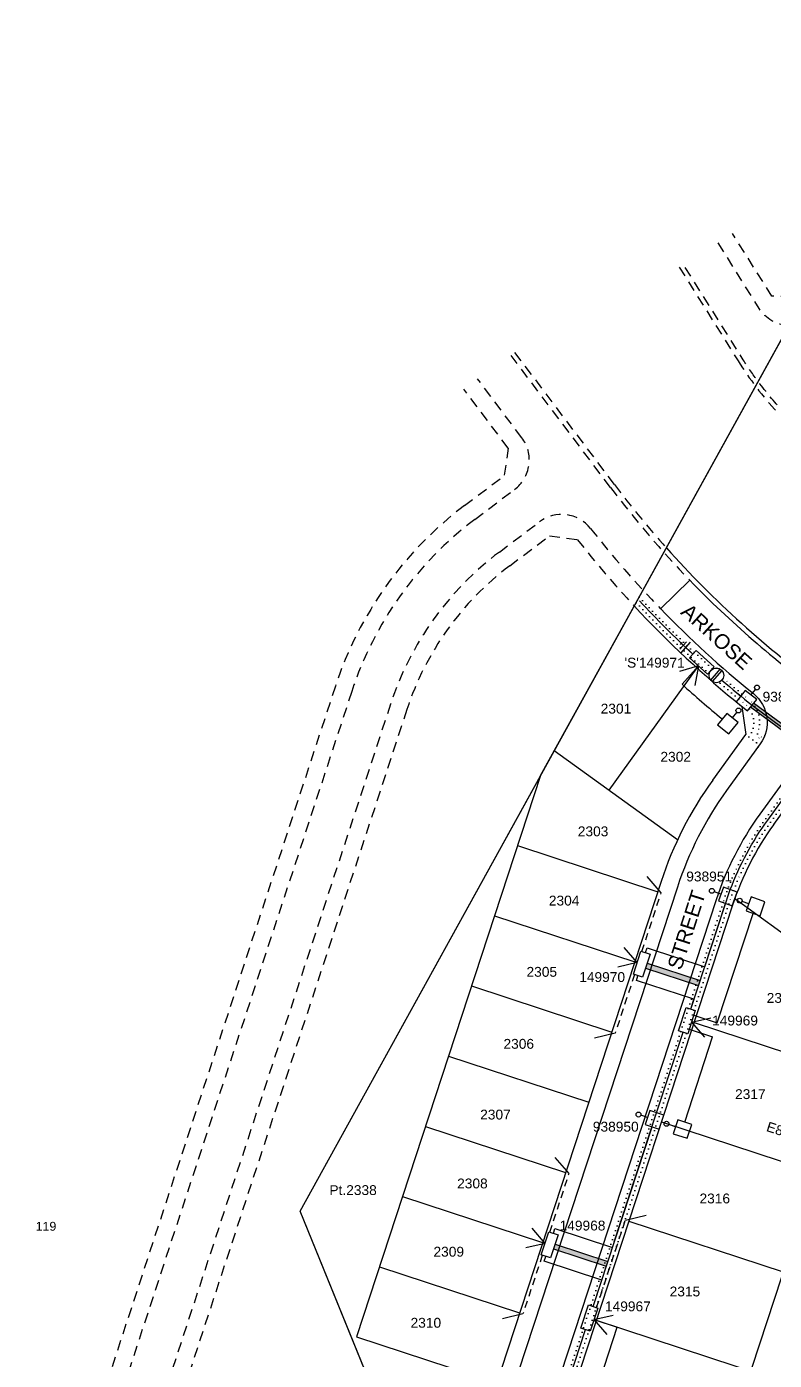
# Model space of a CAD drawing. Header units: metres. Extents: x 305809 to 306184, y 6275996 to 6276634.
# Drawn here: x 305833.6 to 305985.6, y 6276142.2 to 6276413.2 of the extents above; entities that cross this region are included whole.
import ezdxf
from ezdxf.enums import TextEntityAlignment as Align

# ---------------------------------------------------------------- set-up
doc = ezdxf.new("R2010")
doc.units = ezdxf.units.M
doc.header["$LTSCALE"] = 0.7
for name, pattern in [('A', [0]), ('Cable Exist OH', [1, 1, 0]), ('CENTERX2', [101.6, 63.5, -12.7, 12.7, -12.7]), ('Dash', [5, 3, -2]), ('DOT', [6.35, 0, -6.35])]:
    doc.linetypes.add(name, pattern=pattern)
doc.layers.get('0').update_dxf_attribs({"color": 6})
for name, color, linetype in [('_User Miscellaneous11', 7, 'Continuous'), ('_User Miscellaneous3', 11, 'Continuous'), ('_User Miscellaneous4', 7, 'Continuous'), ('_User Miscellaneous7', 150, 'Continuous'), ('_User Miscellaneous8', 7, 'Continuous'), ('_User Miscellaneous9', 8, 'Continuous'), ('Cadastre Developer_SP_NEW', 4, 'Continuous'), ('Cadastre Land Parcels_SP_EXT', 4, 'Continuous'), ('Cadastre Roads_SP_EXT', 8, 'Continuous'), ('Cadastre Roads_SP_NEW', 8, 'Continuous'), ('Duct_SP_NEW', 2, 'Continuous'), ('Equip_HV_NEW', 1, 'Continuous'), ('Equip_LV_NEW', 5, 'Continuous'), ('Mains_LV_NEW_R6', 2, 'Continuous'), ('Mains_LV_NEW_T84', 2, 'Continuous'), ('Services_SP_NEW_UG', 2, 'Continuous'), ('SupportsUG_SP_LV_NEW', 2, 'Continuous'), ('SupportsUG_SP_LV_SL_NEW', 2, 'Continuous'), ('Trench_SP_NEW', 2, 'Continuous')]:
    doc.layers.add(name, color=color, linetype=linetype)
doc.layers.add('_User Miscellaneous5', color=7, linetype='Continuous', lineweight=35)
doc.layers.add('_User Notes', color=7, linetype='Continuous', plot=False)
doc.styles.add('ARIAL', font='arial.ttf', dxfattribs={"height": 2})
doc.styles.add('ARIAL 3.0', font='arial.ttf', dxfattribs={"height": 3})
doc.styles.add('POLE_LABEL', font='arial.ttf')
doc.styles.add('SL_LABEL', font='arial.ttf')
doc.styles.get("Standard").update_dxf_attribs({"font": 'arial.ttf'})
doc.styles.add('style1', font='iso3098b.shx')
doc.styles.add('SWG_LABEL', font='arial.ttf')
doc.styles.add('SWITCH_LABEL', font='arial.ttf', dxfattribs={"height": 2.5})
doc.linetypes.add('Cable New UG', pattern='A,8,-1,["x",style1,S=3.5,R=0,X=0.35,Y=-1],-3.5', length=12.5)
doc.linetypes.add('Cable Z', pattern='A,8,-1,["Z",Standard,S=2.5,R=0,X=0.35,Y=-1.25],-3.5', length=12.5)
doc.linetypes.add('IE Trench HV', pattern='A,8,-2,["/",style1,S=2.5,R=0,X=0.1,Y=-1],-4.5', length=14.5)

# ---------------------------------------------------------------- blocks, each defined once
blk = doc.blocks.new('*U34')
at = {"layer": '_User Miscellaneous7', "lineweight": -3}
blk.add_lwpolyline([(0, -3.03), (0, -1.58)], dxfattribs=at)
blk.add_lwpolyline([(-1.49, -6), (1.49, -6), (1.49, -3.03), (-1.49, -3.03)], close=True, dxfattribs=at)
blk.add_circle((0, -1.08), 0.5, dxfattribs=at)
at = {"layer": '_User Miscellaneous8', "color": 2, "lineweight": -3}
blk.add_lwpolyline([(-1.49, 0), (1.49, 0), (1.49, 2.97), (-1.49, 2.97)], close=True, dxfattribs=at)
at = {"style": 'POLE_LABEL', "flags": 9}
blk.add_attdef('STRUCTURE_PLANT_NUMBER', text='', height=0.2, dxfattribs=at).set_placement((1.64, 1.73), align=Align.MIDDLE_LEFT)
for tag, flags, p in [('STREET_CODE', 9, (1.64, 1.49)), ('OWNED_BY', 9, (1.64, 1.09)), ('OPERATED_BY', 9, (1.64, 0.89)), ('STATE', 9, (1.64, 0.49)), ('COLUMN_TYPE', 9, (1.64, 1.29)), ('MAINTAINED_BY', 9, (1.64, 0.69)), ('USAGE', 9, (1.64, 0.29)), ('LEGEND', 9, (1.64, 0.09)), ('SUBURB', 9, (1.64, -0.31)), ('STREETNAME', 9, (1.64, -0.51)), ('Z', 1, (1.64, -1.31)), ('PARENT', 9, (1.64, -0.11)), ('LOCATION', 9, (1.64, -0.71)), ('NOTES', 9, (1.64, -0.91)), ('LABEL_ALIGNMENT', 9, (1.64, -1.11))]:
    blk.add_attdef(tag, text='', height=0.2, dxfattribs=dict(flags=flags)).set_placement(p, align=Align.MIDDLE_LEFT)
at = {"layer": '_User Miscellaneous5', "style": 'ARIAL', "flags": 8}
blk.add_attdef('ASSET_NUM', text='', height=2, dxfattribs=at).set_placement((2, 3.49), align=Align.MIDDLE_LEFT)
blk = doc.blocks.new('*U43')
at = {"layer": '_User Miscellaneous8', "color": 2}
blk.add_line((0, 0), (0, 1.45), dxfattribs=at)
blk.add_circle((0, 1.95), 0.5, dxfattribs=at)
for tag, p, flags in [('Z', (0, 0), 1), ('OPERATED_BY', (0, -9.61), 9)]:
    blk.add_attdef(tag, p, '', height=0.2, dxfattribs=dict(flags=flags))
at = {"style": 'SL_LABEL', "flags": 9}
blk.add_attdef('STREET_CODE', text='', height=0.2, dxfattribs=at).set_placement((0, -0.2), align=Align.MIDDLE_LEFT)
at = {"flags": 9}
for tag, p in [('CONSTRUCTED_VOLTAGE', (0, -0.4)), ('CONTROL_TYPE', (0, -0.6)), ('OPERATING_VOLTAGE', (0, -1.4)), ('ORIENTATION', (0, -1.6)), ('OWNED_BY', (0, -1.8)), ('STATE', (0, -2)), ('CEXIST', (0, -2.4)), ('CNEW', (0, -2.6)), ('CNUMBER', (0, -2.8)), ('LANTERN_PURPOSE', (0, -0.8)), ('LANTERN_TYPE', (0, -1)), ('NO_PHASES', (0, -1.2)), ('USAGE', (0, -2.2)), ('CREMOVE', (0, -3)), ('CREPLACE', (0, -3.2)), ('LKINGHEIGHT', (0, -3.4)), ('LBRACKET', (0, -3.6)), ('LBRACKETVOCAB', (0, -3.8)), ('LCATEGORY', (0, -4)), ('LCHARGE1', (0, -4.2)), ('LCHARGE1PERCENT', (0, -4.4)), ('LCHARGE2', (0, -4.6)), ('LCHARGE2PERCENT', (0, -4.8)), ('LCHARGE3', (0, -5)), ('LCHARGE3PERCENT', (0, -5.2)), ('LEXIST', (0, -5.4)), ('LLAMP', (0, -5.6)), ('LLAMPVOCAB', (0, -5.8)), ('LMAST', (0, -6)), ('LMASTVOCAB', (0, -6.2)), ('LNEW', (0, -6.4)), ('LANTNUMBER', (0, -6.6)), ('LOUTREACH', (0, -7)), ('LOUTREACHVOCAB', (0, -7.2)), ('LRATECODE', (0, -7.4)), ('LREMOVE', (0, -7.6)), ('LREPLACE', (0, -7.8)), ('LTYPE', (0, -8)), ('LTYPEVOCAB', (0, -8.2)), ('SUBURB', (0, -8.6)), ('STREETNAME', (0, -8.8)), ('LEGEND', (0, -8.4)), ('LOCATION', (0, -9)), ('NOTES', (0, -9.2)), ('MAINTAINED_BY', (0, -9.86))]:
    blk.add_attdef(tag, text='', height=0.2, dxfattribs=at).set_placement(p, align=Align.MIDDLE_LEFT)
at = {"layer": '_User Notes', "style": 'SL_LABEL', "flags": 8}
blk.add_attdef('ASSET_NUM', text='', height=2.5, dxfattribs=at).set_placement((2, 2), align=Align.MIDDLE_LEFT)
at = {"layer": '_User Notes', "flags": 8}
blk.add_attdef('LNUMBER', text='', height=2.5, dxfattribs=at).set_placement((1.2, -2.8), align=Align.MIDDLE_LEFT)
blk = doc.blocks.new('*U33')
at = {"lineweight": -3}
blk.add_lwpolyline([(-2.48, 2.49), (2.47, 2.49), (2.47, 0.51), (-2.48, 0.51)], close=True, dxfattribs=at)
for tag, flags, p in [('STREET_CODE', 9, (1.5, 3.5)), ('OWNED_BY', 9, (1.5, 3.3)), ('OPERATED_BY', 9, (1.5, 3.1)), ('STATE', 9, (1.5, 2.7)), ('MAINTAINED_BY', 9, (1.5, 2.9)), ('SUPPORT_TYPE', 9, (1.5, 2.5)), ('SUBURB', 9, (1.5, 1.7)), ('STREETNAME', 9, (1.5, 1.5)), ('Z', 1, (1.5, 0.9)), ('USAGE', 9, (1.5, 2.3)), ('LEGEND', 9, (1.5, 2.1)), ('PARENT', 9, (1.5, 1.9)), ('LOCATION', 9, (1.5, 1.3)), ('NOTES', 9, (1.5, 1.1))]:
    blk.add_attdef(tag, text='', height=0.2, dxfattribs=dict(flags=flags)).set_placement(p, align=Align.MIDDLE_LEFT)
at = {"layer": '_User Miscellaneous4', "style": 'ARIAL', "flags": 8}
blk.add_attdef('ASSET_NUM', text='', height=2, dxfattribs=at).set_placement((2, 5.5), align=Align.MIDDLE_LEFT)
blk = doc.blocks.new('A$C1B2C29DD')
at = {"layer": 'Services_SP_NEW_UG', "color": 2, "flags": 128}
for points in [[(0, 0), (-2.1, 3.44)], [(0, 0), (2.1, 3.44)]]:
    blk.add_lwpolyline(points, dxfattribs=at)
blk = doc.blocks.new('*U59')
at = {"layer": 'Services_SP_NEW_UG', "color": 2, "flags": 128}
blk.add_lwpolyline([(-21.2, -0.73), (-23.44, 2.96)], dxfattribs=at)
at = {"layer": 'Services_SP_NEW_UG', "color": 2, "linetype": 'Dash', "ltscale": 0.7, "flags": 128}
blk.add_lwpolyline([(-2.47, -0.75), (-21.2, -0.73)], dxfattribs=at)
blk = doc.blocks.new('*U62')
at = {"layer": 'Services_SP_NEW_UG', "color": 2, "flags": 128}
blk.add_lwpolyline([(-15.01, -0.73), (-17.25, 2.95)], dxfattribs=at)
at = {"layer": 'Services_SP_NEW_UG', "color": 2, "linetype": 'Dash', "ltscale": 0.7, "flags": 128}
blk.add_lwpolyline([(-2.47, -0.75), (-15.01, -0.73)], dxfattribs=at)
blk = doc.blocks.new('*U61')
at = {"layer": 'Services_SP_NEW_UG', "color": 2, "flags": 128}
blk.add_lwpolyline([(15.01, -0.72), (17.25, 2.97)], dxfattribs=at)
at = {"layer": 'Services_SP_NEW_UG', "color": 2, "linetype": 'Dash', "ltscale": 0.7, "flags": 128}
blk.add_lwpolyline([(2.47, -0.74), (15.01, -0.72)], dxfattribs=at)
blk = doc.blocks.new('*U63')
at = {"lineweight": -3}
blk.add_lwpolyline([(-2.48, 2.49), (2.47, 2.49), (2.47, 0.51), (-2.48, 0.51)], close=True, dxfattribs=at)
for tag, flags, p in [('STREET_CODE', 9, (1.5, 3.5)), ('OWNED_BY', 9, (1.5, 3.3)), ('OPERATED_BY', 9, (1.5, 3.1)), ('STATE', 9, (1.5, 2.7)), ('MAINTAINED_BY', 9, (1.5, 2.9)), ('SUPPORT_TYPE', 9, (1.5, 2.5)), ('SUBURB', 9, (1.5, 1.7)), ('STREETNAME', 9, (1.5, 1.5)), ('Z', 1, (1.5, 0.9)), ('USAGE', 9, (1.5, 2.3)), ('LEGEND', 9, (1.5, 2.1)), ('PARENT', 9, (1.5, 1.9)), ('LOCATION', 9, (1.5, 1.3)), ('NOTES', 9, (1.5, 1.1))]:
    blk.add_attdef(tag, text='', height=0.2, dxfattribs=dict(flags=flags)).set_placement(p, align=Align.MIDDLE_LEFT)
at = {"layer": '_User Miscellaneous4', "style": 'ARIAL', "flags": 8}
blk.add_attdef('ASSET_NUM', text='', height=2, dxfattribs=at).set_placement((2, 5.5), align=Align.MIDDLE_LEFT)
blk = doc.blocks.new('*U64')
at = {"layer": 'Services_SP_NEW_UG', "color": 2, "flags": 128}
for points in [[(0, 0), (-2.1, 3.44)], [(0, 0), (2.1, 3.44)]]:
    blk.add_lwpolyline(points, dxfattribs=at)
blk = doc.blocks.new('*U65')
at = {"layer": 'Services_SP_NEW_UG', "color": 2, "flags": 128}
blk.add_lwpolyline([(-15.01, -0.73), (-17.25, 2.95)], dxfattribs=at)
at = {"layer": 'Services_SP_NEW_UG', "color": 2, "linetype": 'Dash', "ltscale": 0.7, "flags": 128}
blk.add_lwpolyline([(-2.47, -0.75), (-15.01, -0.73)], dxfattribs=at)
blk = doc.blocks.new('*U66')
at = {"layer": 'Services_SP_NEW_UG', "color": 2, "flags": 128}
blk.add_lwpolyline([(15.01, -0.72), (17.25, 2.96)], dxfattribs=at)
at = {"layer": 'Services_SP_NEW_UG', "color": 2, "linetype": 'Dash', "ltscale": 0.7, "flags": 128}
blk.add_lwpolyline([(2.47, -0.75), (15.01, -0.72)], dxfattribs=at)
blk = doc.blocks.new('SWG_SIE_SU_NEW')
blk.add_line((5.81, 0.79), (1.59, 1.94))
at = {"linetype": 'A', "lineweight": 0}
for p, q in [((7.98, 0.35), (7.98, -0.37)), ((8.18, -0.58), (8.18, 0.56)), ((8.38, 0.66), (8.38, -0.68)), ((8.58, -0.71), (8.58, 0.69)), ((8.78, 0.66), (8.78, -0.68)), ((8.98, -0.59), (8.98, 0.56)), ((9.18, 0.35), (9.18, -0.38))]:
    blk.add_line(p, q, dxfattribs=at)
at = {"linetype": 'Dash', "ltscale": 0.5}
blk.add_lwpolyline([(3.7, 1.36), (3.7, 4.73), (7.22, 4.73)], dxfattribs=at)
for points in [[(1, 0), (0, 0)], [(6.6, -0.01), (10.1, -0.01)]]:
    blk.add_lwpolyline(points)
for points in [[(1.8, -0.8, 1), (1.8, 0.8, 1)], [(5.8, -0.81, 1), (5.8, 0.79, 1)]]:
    blk.add_lwpolyline(points, format="xyb", close=True)
at = {"linetype": 'A', "lineweight": 0}
blk.add_circle((8.58, -0.01), 0.7, dxfattribs=at)
at = {"style": 'SWG_LABEL', "flags": 8}
blk.add_attdef('ASSET_NUM', text='', height=2, rotation=179.9544, dxfattribs=at).set_placement((-2.4, 0.01), align=Align.MIDDLE_LEFT)
at = {"flags": 1}
blk.add_attdef('Z', (0, 0), '', height=0.2, dxfattribs=at)
at = {"style": 'SWITCH_LABEL', "flags": 9}
blk.add_attdef('STREET_CODE', text='', height=0.2, dxfattribs=at).set_placement((0, 0), align=Align.MIDDLE_LEFT)
at = {"flags": 9}
for tag, p in [('OPERATED_BY', (-0.01, -1.84)), ('ORIENTATION', (0, -0.2)), ('SUBURB', (0, -0.8)), ('STREETNAME', (0, -1)), ('OWNED_BY', (0, -1.62)), ('MAINTAINED_BY', (-0.01, -2.05)), ('PARENT', (0, -0.4)), ('USAGE', (0, -0.6)), ('LOCATION', (0, -1.2)), ('NOTES', (0, -1.4))]:
    blk.add_attdef(tag, text='', height=0.2, dxfattribs=at).set_placement(p, align=Align.MIDDLE_LEFT)
blk = doc.blocks.new('*U76')
blk.add_wipeout([(1.38, 0.57), (1.3, 0.74), (1.2, 0.9), (1.07, 1.04), (0.93, 1.17), (0.78, 1.27), (0.62, 1.36), (0.44, 1.43), (0.26, 1.47), (0.07, 1.49), (-0.12, 1.49), (-0.3, 1.46), (-0.48, 1.41), (-0.66, 1.34), (-0.82, 1.25), (-0.97, 1.14), (-1.1, 1.01), (-1.22, 0.86), (-1.32, 0.7), (-1.4, 0.53), (-1.45, 0.35), (-1.48, 0.16), (-1.49, -0.02), (-1.48, -0.21), (-1.44, -0.39), (-1.38, -0.57), (-1.3, -0.74), (-1.2, -0.9), (-1.07, -1.04), (-0.93, -1.17), (-0.78, -1.27), (-0.62, -1.36), (-0.44, -1.43), (-0.26, -1.47), (-0.07, -1.49), (0.12, -1.49), (0.3, -1.46), (0.48, -1.41), (0.66, -1.34), (0.82, -1.25), (0.97, -1.14), (1.1, -1.01), (1.22, -0.86), (1.32, -0.7), (1.4, -0.53), (1.45, -0.35), (1.48, -0.16), (1.49, 0.02), (1.48, 0.21), (1.44, 0.39)])
for p, q in [((-1.46, 0.34), (1.27, -0.8)), ((-1.27, 0.8), (1.46, -0.34))]:
    blk.add_line(p, q)
blk.add_circle((0, 0), 1.5)
for tag, flags, p in [('ACTUAL_STATUS', 9, (1.5, 0)), ('CONSTRUCTED_VOLTAGE', 9, (1.5, -0.2)), ('OPERATING_VOLTAGE', 9, (1.5, -0.6)), ('ORIENTATION', 9, (1.5, -0.8)), ('STATE', 9, (1.5, -1)), ('SWITCH_TYPE', 9, (1.5, -1.2)), ('OWNED_BY', 9, (1.5, -1.8)), ('OPERATED_BY', 9, (1.5, -2)), ('TYPE', 9, (1.5, -2.6)), ('Z', 1, (1.5, -2.8)), ('NO_PHASES', 9, (1.5, -0.4)), ('USAGE', 9, (1.5, -1.4)), ('NOTES', 9, (1.5, -1.6)), ('MAINTAINED_BY', 9, (1.5, -2.2)), ('NUMBER_OF_PHASES', 9, (1.5, -2.4))]:
    blk.add_attdef(tag, text='', height=0.2, dxfattribs=dict(flags=flags)).set_placement(p, align=Align.MIDDLE_LEFT)
blk = doc.blocks.new('Earth')
for p, q in [((0, -2.04), (0, 0)), ((-1.5, -2.04), (1.5, -2.04)), ((-1, -2.64), (1, -2.64)), ((-0.25, -3.24), (0.25, -3.24))]:
    blk.add_line(p, q)

msp = doc.modelspace()

# ---------------------------------------------------------------- hatches: boundary and pattern name
at = {"layer": '_User Miscellaneous11'}
h = msp.add_hatch(color=256, dxfattribs=at)
h.dxf.hatch_style = 1
h.paths.add_polyline_path([(305997.76, 6276262.39), (305998.38, 6276263.23), (305981.4, 6276275.78), (305980.78, 6276274.94)])
h = msp.add_hatch(color=256, dxfattribs=at)
h.dxf.hatch_style = 1
h.paths.add_polyline_path([(305959.76, 6276222.93), (305959.43, 6276221.94), (305970.18, 6276218.41), (305970.5, 6276219.4)])
h = msp.add_hatch(color=256, dxfattribs=at)
h.dxf.hatch_style = 1
h.paths.add_polyline_path([(305941.03, 6276165.88), (305940.7, 6276164.89), (305951.45, 6276161.37), (305951.77, 6276162.36)])

# ---------------------------------------------------------------- linework, layer by layer
at = {"layer": '_User Miscellaneous3', "color": 3, "linetype": 'DOT', "ltscale": 0.2}
for p, q in [((305980.44, 6276268.95), (305982.59, 6276267.31)), ((305982.16, 6276269.52), (305983.38, 6276268.59)), ((305983.63, 6276269.16), (305982.73, 6276269.09)), ((305982.24, 6276266.82), (305981.96, 6276267.79)), ((305983.86, 6276252.32), (305990.4, 6276261.37)), ((305984.83, 6276251.62), (305991.46, 6276260.8)), ((305975.22, 6276235.36), (305936.76, 6276118.23)), ((305976.36, 6276234.99), (305937.9, 6276117.86))]:
    msp.add_line(p, q, dxfattribs=at)
at = {"layer": '_User Miscellaneous3', "color": 3, "linetype": 'DOT', "ltscale": 0.2, "flags": 128}
msp.add_lwpolyline([(305981.96, 6276267.79), (305982.73, 6276269.09)], dxfattribs=at)
at = {"layer": '_User Miscellaneous3', "color": 3, "linetype": 'DOT', "ltscale": 0.2}
for centre, radius, start, end in [((306112.83, 6276440.57), 212, 222.8988, 231.0865), ((306112.83, 6276440.57), 210.8, 222.7917, 231.0865), ((305976.64, 6276271.88), 4.8, 322.3102, 51.0864), ((305976.64, 6276271.88), 6, 336.8631, 51.0864), ((306034.12, 6276216.03), 62, 144.1668, 161.825), ((306034.12, 6276216.03), 60.8, 144.1668, 161.825)]:
    msp.add_arc(centre, radius, start, end, dxfattribs=at)
at = {"layer": '_User Miscellaneous9', "linetype": 'Dash'}
for p, q in [((305992.53, 6276358.13), (305985.1, 6276358.47)), ((305952.3, 6276319.61), (305931.88, 6276346.7)), ((305953.1, 6276320.21), (305932.68, 6276347.3)), ((305931.49, 6276327.62), (305922.46, 6276339.6)), ((305934.28, 6276329.72), (305925.26, 6276341.7)), ((305931.49, 6276327.62), (305930.7, 6276322.02)), ((305922.6, 6276315.91), (305930.7, 6276322.02)), ((305924.71, 6276313.12), (305932.81, 6276319.22)), ((305929.71, 6276306.49), (305937.84, 6276312.62)), ((305931.81, 6276303.7), (305939.91, 6276309.8)), ((305939.91, 6276309.8), (305945.55, 6276309.04)), ((305896.38, 6276279.26), (305833.61, 6276088.07)), ((305899.7, 6276278.17), (305836.93, 6276086.98)), ((305907.59, 6276275.58), (305844.72, 6276084.08)), ((305910.91, 6276274.49), (305848.06, 6276083.04))]:
    msp.add_line(p, q, dxfattribs=at)
at = {"layer": '_User Miscellaneous9', "linetype": 'Dash', "flags": 128}
for points in [[(305994.81, 6276355.36, -0.520562), (305982.54, 6276355.98), (305974.17, 6276369.32)], [(305988.52, 6276333.83), (305986.94, 6276335.55, -0.026402), (305982.12, 6276341.4, -0.018768), (305979.09, 6276345.86), (305967.14, 6276364.9)]]:
    msp.add_lwpolyline(points, format="xyb", dxfattribs=at)
for points in [[(305985.1, 6276358.47), (305977.13, 6276371.18)], [(305966.29, 6276364.37), (305978.24, 6276345.33)]]:
    msp.add_lwpolyline(points, dxfattribs=at)
at = {"layer": '_User Miscellaneous9', "linetype": 'Dash'}
for centre, radius, start, end in [((306039.9, 6276384.03), 72.8, 212.1162, 222.4665), ((305928.29, 6276325.21), 7.5, 307.0001, 37.0001), ((306112.83, 6276440.57), 201, 217.0001, 224.0754), ((306112.83, 6276440.57), 200, 217.0001, 221.7657), ((305967.92, 6276255.78), 75.3, 127.0001, 161.825), ((305967.92, 6276255.78), 71.8, 127.0001, 161.825), ((305942.35, 6276306.63), 7.5, 38.1568, 127.0001), ((306112.83, 6276440.57), 209.3, 218.1568, 224.0843), ((306112.83, 6276440.57), 212.8, 218.1785, 222.9696), ((305967.92, 6276255.78), 63.5, 127.0001, 161.825), ((305967.92, 6276255.78), 60, 127.0001, 161.825)]:
    msp.add_arc(centre, radius, start, end, dxfattribs=at)
at = {"layer": 'Cadastre Developer_SP_NEW'}
for p, q in [((305978.99, 6276275.13), (305979.78, 6276269.4)), ((305973.08, 6276260.11), (305979.78, 6276269.4)), ((305985.48, 6276251.15), (305992.11, 6276260.33))]:
    msp.add_line(p, q, dxfattribs=at)
msp.add_lwpolyline([(305949.39, 6276150.38), (306012.13, 6276129.78)], dxfattribs=at)
for radius in [75.3, 60]:
    msp.add_arc((306034.12, 6276216.03), radius, 144.1668, 161.825, dxfattribs=at)
at = {"layer": 'Cadastre Land Parcels_SP_EXT', "linetype": 'Continuous'}
msp.add_lwpolyline([(305887.46, 6276029.6), (305917.28, 6276103.66), (305889.2, 6276172.57), (306039.11, 6276443.97), (306039.11, 6276443.97)], dxfattribs=at)
at = {"layer": 'Cadastre Roads_SP_NEW', "flags": 128}
for points in [[(305968.42, 6276300.75, 0.04406), (305995.15, 6276277.62), (306015.82, 6276262.69, -0.010218), (306032.28, 6276250.29), (306042.36, 6276242.36, 0.513553), (306054.07, 6276245.76, -0.005238), (306059.18, 6276259.77, -0.004717), (306064.03, 6276272.3), (306103.72, 6276371.89)], [(305962.46, 6276294.98, 0.030601), (305981.35, 6276277.72, -0.398553), (305982.72, 6276267.49), (305975.91, 6276258.06, 0.077201), (305965.91, 6276238.42), (305927.45, 6276121.29, -0.016619), (305920.53, 6276102.35), (305907.11, 6276069.12)], [(305988.95, 6276047.97), (306046.24, 6276222.48, 0.315299), (306043.75, 6276230.71), (306027.15, 6276243.77, 0.010218), (306010.96, 6276255.96), (305999.74, 6276264.07, 0.414214), (305989.27, 6276262.38), (305982.64, 6276253.2, 0.077201), (305973.79, 6276235.83), (305935.34, 6276118.7, -0.016619), (305928.22, 6276099.24), (305917.69, 6276073.15)]]:
    msp.add_lwpolyline(points, format="xyb", dxfattribs=at)
msp.add_lwpolyline([(305962.48, 6276294.96), (305968.42, 6276300.75)], dxfattribs=at)
msp.add_lwpolyline([(305962.48, 6276294.96), (305968.42, 6276300.75)], dxfattribs=at)
at = {"layer": 'Duct_SP_NEW'}
for p, q in [((305997.76, 6276262.39), (305980.78, 6276274.94)), ((305998.38, 6276263.23), (305981.4, 6276275.78)), ((305959.76, 6276222.93), (305970.5, 6276219.4)), ((305959.43, 6276221.94), (305970.18, 6276218.41)), ((305941.03, 6276165.88), (305951.77, 6276162.36)), ((305940.7, 6276164.89), (305951.45, 6276161.37))]:
    msp.add_line(p, q, dxfattribs=at)
at = {"layer": 'Mains_LV_NEW_R6', "color": 2, "linetype": 'Cable Z', "ltscale": 0.9}
for p, q in [((305969.24, 6276212.38), (305974, 6276210.82)), ((305968.3, 6276209.53), (305973.06, 6276207.97)), ((305948.93, 6276150.53), (305953.69, 6276148.97))]:
    msp.add_line(p, q, dxfattribs=at)
at = {"layer": 'Mains_LV_NEW_R6', "color": 2, "linetype": 'Cable Z', "ltscale": 0.9, "flags": 128}
msp.add_lwpolyline([(305970.2, 6276283.33), (305966.84, 6276279.62, 0.01237), (305974.98, 6276272.59)], format="xyb", dxfattribs=at)
for points in [[(305974, 6276210.82), (305981.35, 6276233.22)], [(305967.38, 6276190.66), (305973.06, 6276207.97)], [(305947.54, 6276130.23), (305953.69, 6276148.97)]]:
    msp.add_lwpolyline(points, dxfattribs=at)
at = {"layer": 'Mains_LV_NEW_T84', "color": 2, "linetype": 'Cable New UG', "flags": 128}
for points in [[(305974.96, 6276280.44, 0.009195), (305981.09, 6276275.36), (305994.69, 6276265.3), (305998.82, 6276265.97), (306009.85, 6276258), (306008.68, 6276256.37)], [(305959.43, 6276225.09), (305959.74, 6276226.04), (305971.45, 6276222.2), (305976.64, 6276237.89, -0.065575), (305984.26, 6276252.03), (305991.25, 6276261.71), (305998.07, 6276262.81), (306003.66, 6276258.77)]]:
    msp.add_lwpolyline(points, format="xyb", dxfattribs=at)
for points in [[(305968.6, 6276213.62), (305969.26, 6276215.6), (305957.57, 6276219.44), (305957.88, 6276220.39)], [(305953.07, 6276166.29), (305961.68, 6276192.53), (305967.06, 6276208.91)], [(305940.7, 6276168.05), (305941.01, 6276169), (305952.7, 6276165.16), (305954.2, 6276169.74)], [(305948.77, 6276153.19), (305950.53, 6276158.56), (305938.84, 6276162.4), (305939.15, 6276163.35)], [(305941.84, 6276132.11), (305947.22, 6276148.49)]]:
    msp.add_lwpolyline(points, dxfattribs=at)
at = {"layer": 'Trench_SP_NEW', "linetype": 'IE Trench HV', "ltscale": 0.8, "flags": 128}
for points in [[(305958.21, 6276296.55, 0.018115), (305969.05, 6276285.73, 0.018115)], [(305972.71, 6276282.41, 0.009442), (305978.78, 6276277.23, 0.009442)], [(305976.64, 6276237.89, -0.065575), (305984.26, 6276252.03), (305991.25, 6276261.71), (305998.07, 6276262.81), (306006.09, 6276257.02)]]:
    msp.add_lwpolyline(points, format="xyb", dxfattribs=at)
for points in [[(305968.6, 6276213.62), (305975.65, 6276235.09)], [(305961.68, 6276192.53), (305967.06, 6276208.91)], [(305948.77, 6276153.19), (305960.76, 6276189.71)], [(305941.84, 6276132.11), (305947.22, 6276148.49)]]:
    msp.add_lwpolyline(points, dxfattribs=at)

# ---------------------------------------------------------------- block references
at = {"layer": 'Equip_HV_NEW', "linetype": 'CENTERX2'}
ref = msp.add_blockref('SWG_SIE_SU_NEW', (305995.23, 6276186.19), dxfattribs=dict(at, zscale=0.0254, rotation=341.8250171076025))
ref.add_attrib('ASSET_NUM', 'E8346', dxfattribs={"layer": '0', "height": 2, "rotation": 341.7794, "style": 'SWG_LABEL'}).set_placement((305991.81, 6276187.31), align=Align.MIDDLE_RIGHT)
at = {"layer": 'Equip_LV_NEW', "linetype": 'Cable Exist OH', "lineweight": 0, "rotation": 228.0458693451061}
msp.add_blockref('Earth', (305969.04, 6276285.72), dxfattribs=at)
at = {"layer": 'Services_SP_NEW_UG', "color": 2}
for name, p, rotation in [('A$C1B2C29DD', (305970.2, 6276283.33), 137.7919895978811), ('A$C1B2C29DD', (305957.71, 6276223.05), 71.82501711461936), ('A$C1B2C29DD', (305968.77, 6276210.95), 251.8250171108516), ('*U64', (305938.99, 6276166.01), 71.82501711461936), ('A$C1B2C29DD', (305948.93, 6276150.53), 251.8250171225732)]:
    msp.add_blockref(name, p, dxfattribs=dict(at, rotation=rotation))
at = {"layer": 'Services_SP_NEW_UG'}
for name, p, rotation in [('*U61', (305957.23, 6276223.21), 71.82501696424106), ('*U62', (305957.23, 6276223.21), 71.82501714095076), ('*U66', (305938.5, 6276166.17), 71.82501696424106), ('*U59', (305949.42, 6276150.37), 251.8250171381133), ('*U65', (305938.5, 6276166.17), 71.82501714095076)]:
    msp.add_blockref(name, p, dxfattribs=dict(at, rotation=rotation))
at = {"layer": 'SupportsUG_SP_LV_NEW'}
ref = msp.add_blockref('*U33', (305957.23, 6276223.21), dxfattribs=dict(at, rotation=251.8250171086103))
ref.add_attrib('ASSET_NUM_001', '149970', (305945.94, 6276219.12), dxfattribs={"layer": '_User Miscellaneous4', "height": 2, "style": 'ARIAL'})
ref = msp.add_blockref('*U63', (305938.5, 6276166.17), dxfattribs=dict(at, rotation=251.8250171086103))
ref.add_attrib('ASSET_NUM_001', '149968', (305941.95, 6276168.63), dxfattribs={"layer": '_User Miscellaneous4', "height": 2, "style": 'ARIAL'})
ref = msp.add_blockref('*U33', (305949.42, 6276150.37), dxfattribs=dict(at, rotation=71.82501708615233))
ref.add_attrib('ASSET_NUM_001', '149967', (305951.17, 6276152.21), dxfattribs={"layer": '_User Miscellaneous4', "height": 2, "style": 'ARIAL'})
at = {"layer": 'SupportsUG_SP_LV_SL_NEW', "ltscale": 0.5}
for p, rotation in [((305980.86, 6276277.43), 321.0295950012105), ((305974.75, 6276236.99), 70.55750058962326), ((305959.84, 6276191.58), 71.82501710079852)]:
    msp.add_blockref('*U43', p, dxfattribs=dict(at, rotation=rotation))
ref = msp.add_blockref('*U34', (305977.55, 6276236), dxfattribs=dict(at, rotation=70.55750058962326))
ref.add_attrib('ASSET_NUM_001', '938951', (305967.7, 6276239.56), dxfattribs={"layer": '_User Miscellaneous5', "height": 2, "style": 'ARIAL'})
ref = msp.add_blockref('*U34', (305962.66, 6276190.65), dxfattribs=dict(at, rotation=71.82501710079852))
ref.add_attrib('ASSET_NUM_001', '938950', (305948.71, 6276188.72), dxfattribs={"layer": '_User Miscellaneous5', "height": 2, "style": 'ARIAL'})

# ---------------------------------------------------------------- texts
at = {"layer": 'Cadastre Land Parcels_SP_EXT'}
msp.add_text('119', height=1.8, dxfattribs=at).set_placement((305835.44, 6276168.58))
at = {"layer": 'Cadastre Roads_SP_EXT', "color": 3, "style": 'ARIAL 3.0'}
msp.add_text('STREET', height=3, rotation=72.211, dxfattribs=at).set_placement((305966.65, 6276221.37))

# ---------------------------------------------------------------- next in the draw order: block references
at = {"layer": 'Equip_LV_NEW', "linetype": 'Cable Exist OH', "lineweight": 0, "rotation": 71.82501709889077}
msp.add_blockref('*U76', (305973.84, 6276281.43), dxfattribs=at)

# ---------------------------------------------------------------- next in the draw order: texts
at = {"layer": 'Cadastre Developer_SP_NEW', "char_height": 2, "attachment_point": 5, "style": 'ARIAL', "bg_fill": 2}
for s, insert in [('2301', (305953.41, 6276274.65)), ('2302', (305965.56, 6276264.87)), ('2304', (305942.87, 6276235.65)), ('2305', (305938.33, 6276221.17)), ('2318', (305987.16, 6276215.87)), ('2306', (305933.65, 6276206.54)), ('2317', (305980.73, 6276196.32)), ('2307', (305928.91, 6276192.17)), ('2308', (305924.23, 6276178.17)), ('Pt.2338', (305899.97, 6276176.82)), ('2316', (305973.5, 6276175.12)), ('2309', (305919.42, 6276164.3)), ('2315', (305967.43, 6276156.22)), ('2310', (305914.76, 6276149.86))]:
    msp.add_mtext(s, dxfattribs=dict(at, insert=insert))

# ---------------------------------------------------------------- next in the draw order: linework, layer by layer
at = {"layer": 'Cadastre Developer_SP_NEW'}
for p, q in [((305889.2, 6276172.57), (306039.11, 6276443.97)), ((305969.86, 6276282.95), (305951.93, 6276258.12)), ((305965.95, 6276247.99), (305940.87, 6276266.11)), ((305938.08, 6276261.06), (305900.63, 6276147)), ((305933.41, 6276246.83), (305961.91, 6276237.47)), ((305962.58, 6276239.51), (305924.13, 6276122.38)), ((305977.12, 6276234.74), (305938.66, 6276117.61)), ((306005.61, 6276215.73), (305977.55, 6276236)), ((305928.73, 6276232.57), (305957.23, 6276223.21)), ((305924.04, 6276218.31), (305952.55, 6276208.95)), ((306005.61, 6276215.73), (305967.55, 6276099.79)), ((305919.36, 6276204.05), (305947.87, 6276194.69)), ((305914.68, 6276189.78), (305943.18, 6276180.43)), ((305910, 6276175.52), (305938.5, 6276166.17)), ((305917.28, 6276103.66), (305889.2, 6276172.57)), ((305905.32, 6276161.26), (305933.82, 6276151.9)), ((305900.63, 6276147), (305929.14, 6276137.64))]:
    msp.add_line(p, q, dxfattribs=at)
for points in [[(305938.08, 6276261.06), (305957.12, 6276295.52)], [(305969.28, 6276210.86), (306031.99, 6276190.28)], [(305962.66, 6276190.71), (306025.37, 6276170.12)], [(305956.04, 6276170.55), (306018.75, 6276149.96)]]:
    msp.add_lwpolyline(points, dxfattribs=at)
for radius, start, end in [(200, 221.7657, 234.1668), (212.8, 222.9696, 231.0296)]:
    msp.add_arc((306112.83, 6276440.57), radius, start, end, dxfattribs=at)

# ---------------------------------------------------------------- next in the draw order: block references
at = {"layer": 'SupportsUG_SP_LV_NEW'}
ref = msp.add_blockref('*U33', (305969.86, 6276282.95), dxfattribs=dict(at, rotation=317.7919895957212))
ref.add_attrib('ASSET_NUM_001', "'S'149971", (305955.14, 6276283), dxfattribs={"layer": '_User Miscellaneous4', "height": 2, "style": 'ARIAL'})
ref = msp.add_blockref('*U33', (305969.26, 6276210.8), dxfattribs=dict(at, rotation=71.82501711069081))
ref.add_attrib('ASSET_NUM_001', '149969', (305972.96, 6276210.29), dxfattribs={"layer": '_User Miscellaneous4', "height": 2, "style": 'ARIAL'})
at = {"layer": 'SupportsUG_SP_LV_SL_NEW', "ltscale": 0.5}
ref = msp.add_blockref('*U34', (305978.99, 6276275.13), dxfattribs=dict(at, rotation=321.0295950012105))
ref.add_attrib('ASSET_NUM_001', '938952', (305983.22, 6276276.09), dxfattribs={"layer": '_User Miscellaneous5', "height": 2, "style": 'ARIAL'})

# ---------------------------------------------------------------- next in the draw order: texts
at = {"layer": 'Cadastre Roads_SP_EXT', "color": 3, "style": 'ARIAL 3.0'}
msp.add_text('ARKOSE', height=3, rotation=317.9272, dxfattribs=at).set_placement((305966.39, 6276294.04))

# ---------------------------------------------------------------- next in the draw order: texts
at = {"layer": 'Cadastre Developer_SP_NEW', "insert": (305948.76, 6276249.72), "char_height": 2, "attachment_point": 5, "style": 'ARIAL', "bg_fill": 2}
msp.add_mtext('2303', dxfattribs=at)

doc.saveas('drawing.dxf')
